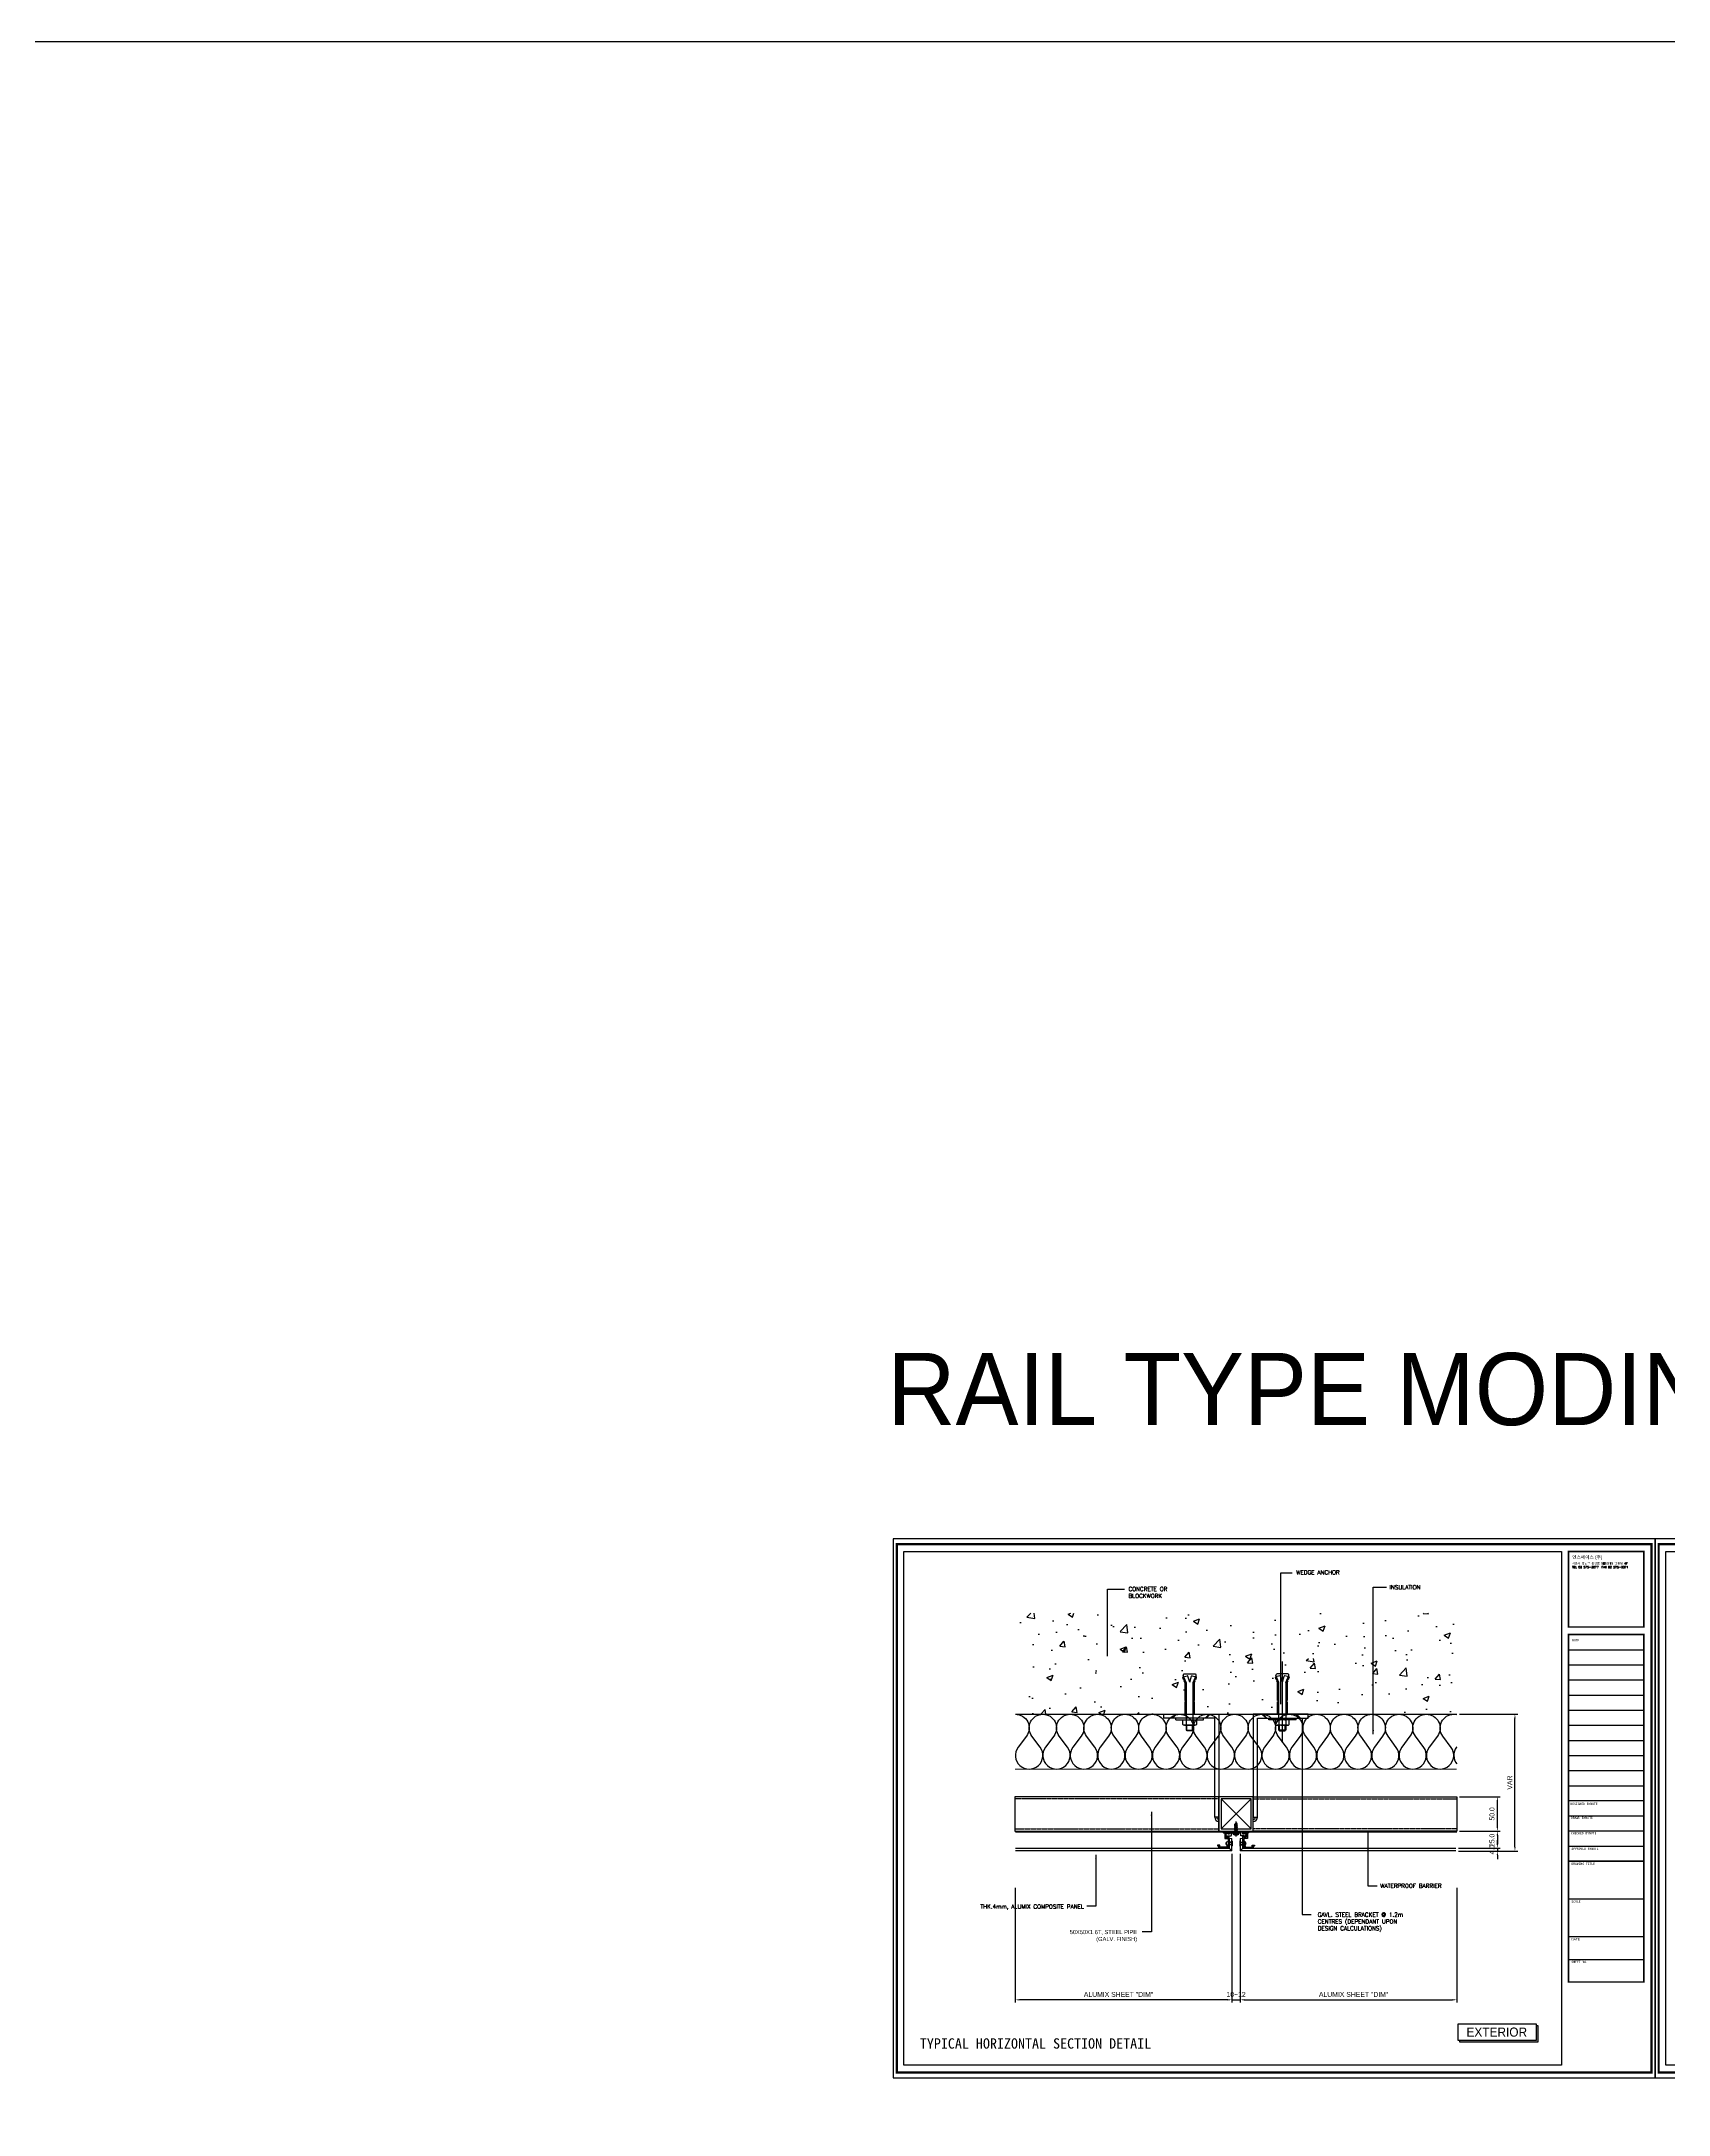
# Model space of a CAD drawing. Header units: millimetres. Extents: x 7297 to 60227, y -7497 to 19324.
# Drawn here: x 26519 to 28887, y 16307 to 19324 of the extents above; entities that cross this region are included whole.
import ezdxf
from ezdxf.enums import TextEntityAlignment as Align

# ---------------------------------------------------------------- set-up
doc = ezdxf.new("R2010")
doc.units = ezdxf.units.MM
doc.linetypes.add('HIDDEN', pattern=[0.375, 0.25, -0.125])
for name, color, linetype in [('NS_AL_MOLD', 7, 'Continuous'), ('NS_BRACKET_NUTS', 1, 'Continuous'), ('NS_COL_MAGENTA', 6, 'Continuous'), ('NS_COL_RED', 1, 'Continuous'), ('NS_CON', 8, 'Continuous'), ('NS_DIM', 1, 'Continuous'), ('NS_FORM', 7, 'Continuous'), ('NS_FRAME', 253, 'Continuous'), ('NS_INSUL', 8, 'Continuous'), ('NS_PIPE_FRAME', 2, 'Continuous'), ('NS_RIVET_SCREW', 1, 'Continuous'), ('NS_TEXT', 2, 'Continuous'), ('NS_TEXT_TITLE', 141, 'Continuous'), ('NS_WATERPROOF', 150, 'Continuous'), ('NS_WELD', 1, 'Continuous')]:
    doc.layers.add(name, color=color, linetype=linetype)
doc.layers.add('NS_AL_PANEL', color=32, linetype='Continuous', lineweight=9)
doc.styles.add('Expo M', font='Expo M.ttf')
doc.styles.add('HGTXT', font='romans.shx', dxfattribs={"bigfont": 'whgtxt.shx'})
doc.styles.add('HY울릉도L', font='')
doc.styles.add('HY울릉도M', font='')
doc.styles.add('style1', font='simplex.shx')
doc.styles.get('HY울릉도L').set_extended_font_data('Dotum')
doc.styles.get('HY울릉도M').set_extended_font_data('HY울릉도M')
doc.dimstyles.new('N-SPACE', dxfattribs={"dimscale": 4, "dimtxt": 1.8, "dimasz": 1.5, "dimexe": 1, "dimexo": 1, "dimgap": 1, "dimtad": 1, "dimtoh": 1, "dimdec": 1, "dimzin": 1, "dimdsep": 46, "dimtxsty": 'Expo M', "dimcen": 2, "dimclrd": 1, "dimclre": 1, "dimclrt": 2, "dimadec": 1, "dimazin": 0, "dimtfac": 1, "dimtdec": 1, "dimtix": 1, "dimtmove": 1, "dimatfit": 3, "dimfxl": 1, "dimtolj": 1, "dimtzin": 1, "dimarcsym": 0})

# ---------------------------------------------------------------- blocks, each defined once
blk = doc.blocks.new('SLIDE-MOLD')
for p, q in [((27962.6, 11463.7, 0), (27962.6, 11460, 0)), ((27970.4, 11463.3, 0), (27964.9, 11463.3, 0)), ((27970.9, 11459, 0), (27970.9, 11464.7, 0)), ((27970.4, 11460.3, 0), (27964.9, 11460.3, 0))]:
    blk.add_line(p, q)
at = {"ltscale": 0.8}
for p, q in [((27970.4, 11463.8, 0), (27964.9, 11463.8, 0)), ((27970.4, 11459.8, 0), (27964.9, 11459.8, 0))]:
    blk.add_line(p, q, dxfattribs=at)
at = {"ltscale": 0.8, "elevation": 0}
blk.add_lwpolyline([(27951.4, 11468.8), (27951.4, 11465.8), (27951.4, 11468.8), (27964.4, 11468.8), (27964.4, 11466.8), (27966.4, 11466.8), (27966.4, 11454.6), (27966.7, 11454.5, -0.679596), (27966.7, 11454.2), (27966.4, 11454.1), (27966.4, 11451.6), (27965.1, 11451.6, -0.414214), (27964.9, 11451.8), (27964.9, 11453.3), (27961.4, 11453.3), (27961.4, 11446.3), (27964.9, 11446.3), (27964.9, 11447.6, -0.414214), (27965.1, 11447.8), (27966.4, 11447.8), (27966.4, 11445.1, -0.414214), (27966.1, 11444.8), (27958.1, 11444.8, -1), (27958.1, 11446.3), (27959.9, 11446.3), (27959.9, 11454.6, -0.414214), (27960.1, 11454.8), (27964.9, 11454.8), (27964.9, 11465.3), (27962.9, 11465.3), (27962.9, 11467.3), (27952.9, 11467.3), (27952.9, 11464.3), (27950.1, 11464.3, -1), (27950.1, 11465.8), (27951.4, 11465.8)], format="xyb", dxfattribs=at)
blk.add_lwpolyline([(27982.9, 11444.8), (27981.9, 11444.8, -0.414214), (27981.6, 11445.1), (27981.6, 11445.1), (27968.6, 11445.1), (27968.6, 11445.1, -0.414214), (27968.4, 11444.8), (27967.4, 11444.8, -0.414214), (27967.1, 11445.1), (27967.1, 11447.6, 0.414214), (27966.6, 11448.1), (27964.4, 11448.1, 0.414214), (27964.2, 11447.9), (27964.2, 11446.9, -1), (27963.2, 11446.9), (27963.2, 11447.9, 0.414214), (27962.9, 11448.1), (27962.6, 11448.1, 0.414214), (27962.4, 11447.9), (27962.4, 11446.9, -1), (27961.4, 11446.9), (27961.4, 11451.8, -1), (27962.4, 11451.8), (27962.4, 11450.9, 0.414214), (27962.6, 11450.6), (27962.9, 11450.6, 0.414214), (27963.2, 11450.9), (27963.2, 11451.8, -1), (27964.2, 11451.8), (27964.2, 11450.9, 0.414214), (27964.4, 11450.6), (27969.1, 11450.6, -0.414214), (27969.6, 11450.1), (27969.6, 11447.1, 0.414214), (27970.1, 11446.6), (27976.1, 11446.6), (27976.4, 11446.3), (27976.7, 11446.6), (27982.6, 11446.6, -0.414214), (27983.1, 11446.1), (27983.1, 11445.1, -0.414214)], format="xyb", close=True, dxfattribs=at)
for centre, radius, start, end in [((27964.2, 11461.8, 0), 2.36, 133.0029, 226.9971), ((27963.7, 11463.2, 0), 1.22, 22.6199, 157.3801), ((27969.7, 11464.7, 0), 1.12, 0, 56.251), ((27963.7, 11460.4, 0), 1.22, 202.6199, 337.3801), ((27969.7, 11459, 0), 1.12, 303.749, 0)]:
    blk.add_arc(centre, radius, start, end)
blk = doc.blocks.new('*D666')
at = {"layer": 'NS_DIM', "color": 1, "lineweight": -2, "transparency": 16777216}
for p, q in [((28251.5, 16686.8), (28251.5, 16470.3)), ((28263.5, 16686.8), (28263.5, 16470.3)), ((28245.5, 16474.3), (28239.5, 16474.3)), ((28251.5, 16474.3), (28263.5, 16474.3)), ((28269.5, 16474.3), (28275.5, 16474.3))]:
    blk.add_line(p, q, dxfattribs=at)
at = {"layer": 'NS_DIM', "color": 1, "transparency": 16777216}
for points in [[(28245.5, 16475.3), (28245.5, 16473.3), (28251.5, 16474.3)], [(28269.5, 16475.3), (28269.5, 16473.3), (28263.5, 16474.3)]]:
    blk.add_solid(points, dxfattribs=at)
at = {"layer": 'NS_DIM', "color": 2, "transparency": 16777216, "insert": (28257.5, 16482.1), "char_height": 7.2, "attachment_point": 5, "style": 'Expo M'}
blk.add_mtext('\\A1;10~12', dxfattribs=at)
blk = doc.blocks.new('*D665')
at = {"layer": 'NS_DIM', "color": 1, "lineweight": -2, "transparency": 16777216}
for p, q in [((28251.5, 16686.8), (28251.5, 16470.3)), ((27936.2, 16637.1), (27936.2, 16470.3)), ((28245.5, 16474.3), (27942.2, 16474.3))]:
    blk.add_line(p, q, dxfattribs=at)
at = {"layer": 'NS_DIM', "color": 1, "transparency": 16777216}
for points in [[(27942.2, 16475.3), (27942.2, 16473.3), (27936.2, 16474.3)], [(28245.5, 16475.3), (28245.5, 16473.3), (28251.5, 16474.3)]]:
    blk.add_solid(points, dxfattribs=at)
at = {"layer": 'NS_DIM', "color": 2, "transparency": 16777216, "insert": (28086.4, 16482.1), "char_height": 7.2, "attachment_point": 5, "style": 'Expo M'}
blk.add_mtext('\\A1;ALUMIX SHEET "DIM"', dxfattribs=at)
blk = doc.blocks.new('AL-TEMPLATE')
at = {"color": 8}
for p, q in [((2716.8, 1393), (2800, 1393)), ((2716.8, 1376.3), (2800, 1376.3)), ((2716.8, 1359.7), (2800, 1359.7)), ((2716.8, 1343), (2800, 1343)), ((2716.8, 1326.4), (2800, 1326.4)), ((2716.8, 1309.8), (2800, 1309.8)), ((2716.8, 1293.1), (2800, 1293.1)), ((2716.8, 1276.5), (2800, 1276.5)), ((2716.8, 1259.8), (2800, 1259.8)), ((2716.8, 1243.2), (2800, 1243.2)), ((2716.8, 1209.9), (2800, 1209.9)), ((2716.8, 1193.3), (2800, 1193.3)), ((2716.8, 1176.6), (2800, 1176.6)), ((2716.8, 1118.4), (2800, 1118.4)), ((2716.8, 1076.8), (2800, 1076.8)), ((2716.8, 1051.8), (2800, 1051.8))]:
    blk.add_line(p, q, dxfattribs=at)
at = {"color": 7, "ltscale": 2}
blk.add_lwpolyline([(1972.3, 1515.2), (1972.3, 921.2), (2812.3, 921.2), (2812.3, 1515.2)], close=True, dxfattribs=at)
at = {"color": 8}
for points, const_width in [([(1976.3, 1509.4), (2808.3, 1509.4), (2808.3, 927), (1976.3, 927)], 2.5), ([(2716.8, 1501.3), (2800, 1501.3), (2800, 1418.1), (2716.8, 1418.1)], 1.66), ([(2716.8, 1409.8), (2800, 1409.8), (2800, 1026.9), (2716.8, 1026.9)], 1.66)]:
    blk.add_lwpolyline(points, close=True, dxfattribs=dict(at, const_width=const_width))
at = {"color": 9}
blk.add_lwpolyline([(1984.1, 1501.3), (2709.1, 1501.3), (2709.1, 935.2), (1984.1, 935.2)], close=True, dxfattribs=at)
at = {"color": 8, "const_width": 1.66}
for points in [[(2716.8, 1226.6), (2800, 1226.6)], [(2716.8, 1160), (2800, 1160)]]:
    blk.add_lwpolyline(points, dxfattribs=at)
at = {"insert": (2720.9, 1489.2), "char_height": 2.349, "attachment_point": 1, "style": 'HGTXT'}
blk.add_mtext('서울시 강남구 논현로 161길11 엔빌딩 4F\\PTEL 02 575-2077  FAX 02 575-2071', dxfattribs=at)
at = {"color": 146, "true_color": 0x105689, "insert": (2721.1, 1496.9), "char_height": 3.67, "attachment_point": 1, "style": 'HGTXT'}
blk.add_mtext('{\\fExpo M|b0|i0|c129|p18;엔스페이스 (주)}', dxfattribs=at)
at = {"color": 8, "width": 438.968, "attachment_point": 1}
for s, insert, char_height in [('NOTE', (2720.8, 1404.7), 2.56), ('DESIGNED BYNOTE', (2719, 1224.4), 2.556), ('CHECKED BYNOTE', (2719.6, 1192.2), 2.556), ('DRAWN BYNOTE', (2719.6, 1209), 2.556), ('APPROVED BYNOTE', (2720.1, 1175), 2.556), ('DRAWING TITLE', (2720.1, 1158.4), 2.556), ('SCALE', (2720.1, 1116.8), 2.56), ('{\\fﾱﾼﾸﾲ|b0|i0|c129|p49;DATE}', (2720.1, 1075.2), 2.556), ('SHEET NO.', (2720.1, 1050.2), 2.56)]:
    blk.add_mtext(s, dxfattribs=dict(at, insert=insert, char_height=char_height))
blk = doc.blocks.new('insulation')
blk.add_lwpolyline([(0, 0, -0.617201), (0.402, 0.202), (0.603, 0.051, 1.982887), (0.603, 0.452), (0.401, 0.301, -0.611246), (0, 0.5, -0.615926), (0.402, 0.701), (0.603, 0.55, 1.982887), (0.603, 0.95), (0.401, 0.8, -0.611246), (0, 0.999, -0.615926), (0.402, 1.199), (0.603, 1.049, 1.982887), (0.603, 1.449), (0.401, 1.299, -0.611246), (0, 1.498, -0.615926), (0.402, 1.698), (0.603, 1.548, 1.982887), (0.603, 1.948), (0.401, 1.798, -0.611246), (0, 1.996, -0.615925), (0.402, 2.197), (0.603, 2.047, 1.982887), (0.603, 2.447), (0.401, 2.297, -0.611245), (0, 2.495, -0.615926), (0.402, 2.696), (0.603, 2.546, 1.982887), (0.603, 2.946), (0.401, 2.795, -0.611245), (0, 2.994, -0.615926), (0.402, 3.195), (0.603, 3.044, 1.982887), (0.603, 3.445), (0.401, 3.294, -0.611245), (0, 3.493, -0.615926), (0.402, 3.694), (0.603, 3.543, 1.982887), (0.603, 3.944), (0.401, 3.793, -0.611245), (0, 3.992, -0.615926), (0.402, 4.193), (0.603, 4.042, 1.982887), (0.603, 4.442), (0.401, 4.292, -0.611246), (0, 4.491, -0.615925), (0.402, 4.691), (0.603, 4.541, 1.982887), (0.603, 4.941), (0.401, 4.791, -0.611246), (0, 4.99, -0.615926), (0.402, 5.19), (0.603, 5.04, 1.982887), (0.603, 5.44), (0.401, 5.29, -0.611246), (0, 5.488, -0.615926), (0.402, 5.689), (0.603, 5.539, 1.982887), (0.603, 5.939), (0.401, 5.789, -0.611246), (0, 5.987, -0.003501), (0, 5.991, -0.003501)], format="xyb")
blk = doc.blocks.new('*D664')
at = {"layer": 'NS_DIM', "color": 1, "lineweight": -2, "transparency": 16777216}
for p, q in [((28582.7, 16719.8), (28641.8, 16719.8)), ((28637.8, 16713.8), (28637.8, 16700.8)), ((28581.2, 16694.8), (28641.8, 16694.8))]:
    blk.add_line(p, q, dxfattribs=at)
at = {"layer": 'NS_DIM', "color": 1, "transparency": 16777216}
for points in [[(28636.8, 16713.8), (28638.8, 16713.8), (28637.8, 16719.8)], [(28636.8, 16700.8), (28638.8, 16700.8), (28637.8, 16694.8)]]:
    blk.add_solid(points, dxfattribs=at)
at = {"layer": 'NS_DIM', "color": 2, "transparency": 16777216, "insert": (28630, 16706.3), "char_height": 7.2, "attachment_point": 5, "rotation": 90, "style": 'Expo M'}
blk.add_mtext('\\A1;25.0', dxfattribs=at)
blk = doc.blocks.new('*D663')
at = {"layer": 'NS_DIM', "color": 1, "lineweight": -2, "transparency": 16777216}
for p, q in [((28581.2, 16694.8), (28641.8, 16694.8)), ((28581.2, 16690.8), (28641.8, 16690.8)), ((28637.8, 16700.8), (28637.8, 16706.8)), ((28637.8, 16694.8), (28637.8, 16690.8)), ((28637.8, 16684.8), (28637.8, 16678.8))]:
    blk.add_line(p, q, dxfattribs=at)
at = {"layer": 'NS_DIM', "color": 1, "transparency": 16777216}
for points in [[(28636.8, 16700.8), (28638.8, 16700.8), (28637.8, 16694.8)], [(28636.8, 16684.8), (28638.8, 16684.8), (28637.8, 16690.8)]]:
    blk.add_solid(points, dxfattribs=at)
at = {"layer": 'NS_DIM', "color": 2, "transparency": 16777216, "insert": (28630, 16692.8), "char_height": 7.2, "attachment_point": 5, "rotation": 90, "style": 'Expo M'}
blk.add_mtext('\\A1;4.0', dxfattribs=at)
blk = doc.blocks.new('*D662')
at = {"layer": 'NS_DIM', "color": 1, "lineweight": -2, "transparency": 16777216}
for p, q in [((28582.7, 16889.8), (28667.4, 16889.8)), ((28663.4, 16696.8), (28663.4, 16883.8)), ((28581.2, 16690.8), (28667.4, 16690.8))]:
    blk.add_line(p, q, dxfattribs=at)
at = {"layer": 'NS_DIM', "color": 1, "transparency": 16777216}
for points in [[(28662.4, 16883.8), (28664.4, 16883.8), (28663.4, 16889.8)], [(28662.4, 16696.8), (28664.4, 16696.8), (28663.4, 16690.8)]]:
    blk.add_solid(points, dxfattribs=at)
at = {"layer": 'NS_DIM', "color": 2, "transparency": 16777216, "insert": (28655.8, 16790.3), "char_height": 7.2, "attachment_point": 5, "rotation": 90, "style": 'Expo M'}
blk.add_mtext('\\A1;VAR', dxfattribs=at)
blk = doc.blocks.new('*D661')
at = {"layer": 'NS_DIM', "color": 1, "lineweight": -2, "transparency": 16777216}
for p, q in [((28582.7, 16769.8), (28641.8, 16769.8)), ((28637.8, 16725.8), (28637.8, 16763.8)), ((28582.7, 16719.8), (28641.8, 16719.8))]:
    blk.add_line(p, q, dxfattribs=at)
at = {"layer": 'NS_DIM', "color": 1, "transparency": 16777216}
for points in [[(28636.8, 16763.8), (28638.8, 16763.8), (28637.8, 16769.8)], [(28636.8, 16725.8), (28638.8, 16725.8), (28637.8, 16719.8)]]:
    blk.add_solid(points, dxfattribs=at)
at = {"layer": 'NS_DIM', "color": 2, "transparency": 16777216, "insert": (28630, 16744.8), "char_height": 7.2, "attachment_point": 5, "rotation": 90, "style": 'Expo M'}
blk.add_mtext('\\A1;50.0', dxfattribs=at)
blk = doc.blocks.new('피스')
for p, q in [((-4, 1.5), (-4, 1)), ((-4, 1.5), (4, 1.5)), ((-3, 0), (3, 0)), ((-0.5, 3), (-0.4, 2.3)), ((-0.4, 2.3), (0.4, 2.3)), ((0, 5), (0, -16.8)), ((0.5, 3), (0.4, 2.3)), ((4, 1.5), (4, 1)), ((2, -1.5), (-2, -2)), ((-1.5, -1.5), (-2, -2)), ((-2, -2), (-1.5, -2.5)), ((-1.5, -3.5), (-2, -4)), ((2, -3.5), (-2, -4)), ((-2, -4), (-1.5, -4.5)), ((-1.5, -5.5), (-2, -6)), ((2, -5.5), (-2, -6)), ((-2, -6), (-1.5, -6.5)), ((-1.5, -7.5), (-2, -8)), ((2, -7.5), (-2, -8)), ((-2, -8), (-1.5, -8.5)), ((-1.5, -9.5), (-2, -10)), ((2, -9.5), (-2, -10)), ((-2, -10), (-1.5, -10.5)), ((-1.5, -0.5), (-1.5, -1.5)), ((1.5, -1), (-1.5, -1.5)), ((1.5, -2), (-1.5, -2.5)), ((-1.5, -2.5), (-1.5, -3.5)), ((1.5, -3), (-1.5, -3.5)), ((1.5, -4), (-1.5, -4.5)), ((-1.5, -4.5), (-1.5, -5.5)), ((1.5, -5), (-1.5, -5.5)), ((1.5, -6), (-1.5, -6.5)), ((-1.5, -6.5), (-1.5, -7.5)), ((1.5, -7), (-1.5, -7.5)), ((1.5, -8), (-1.5, -8.5)), ((-1.5, -8.5), (-1.5, -9.5)), ((1.5, -9), (-1.5, -9.5)), ((1.5, -10), (-1.5, -10.5)), ((-1.5, -10.5), (-1.5, -13.5)), ((0, -15), (-1.5, -13.5)), ((-1.3, -13.5), (-1.3, -12)), ((0, -15), (-1.3, -13.5)), ((0, -15), (1.5, -13)), ((1.5, -13), (0.6, -11.5)), ((1.5, -0.5), (1.5, -1)), ((1.5, -1), (2, -1.5)), ((2, -1.5), (1.5, -2)), ((1.5, -2), (1.5, -3)), ((1.5, -3), (2, -3.5)), ((2, -3.5), (1.5, -4)), ((1.5, -4), (1.5, -5)), ((1.5, -5), (2, -5.5)), ((2, -5.5), (1.5, -6)), ((1.5, -6), (1.5, -7)), ((1.5, -7), (2, -7.5)), ((2, -7.5), (1.5, -8)), ((1.5, -8), (1.5, -9)), ((1.5, -9), (2, -9.5)), ((2, -9.5), (1.5, -10)), ((1.5, -10), (1.5, -13))]:
    blk.add_line(p, q)
for centre, radius, start, end in [((0, -3.1), 6.08, 94.7146, 131.1121), ((-3, 1), 1, 180, 270), ((-2, -0.5), 0.5, 0, 90), ((0, -3.1), 6.08, 48.8879, 85.2854), ((2, -0.5), 0.5, 90, 180), ((3, 1), 1, 270, 0), ((-0.3, -12), 1, 30.0863, 180)]:
    blk.add_arc(centre, radius, start, end)
blk = doc.blocks.new('N-SCREW')
blk.add_blockref('피스', (17.3, -1))
blk = doc.blocks.new('*D660')
at = {"layer": 'NS_DIM', "color": 1, "lineweight": -2, "transparency": 16777216}
for p, q in [((28263.5, 16686.8), (28263.5, 16470.3)), ((28578.7, 16637.1), (28578.7, 16470.3)), ((28269.5, 16474.3), (28572.7, 16474.3))]:
    blk.add_line(p, q, dxfattribs=at)
at = {"layer": 'NS_DIM', "color": 1, "transparency": 16777216}
for points in [[(28269.5, 16475.3), (28269.5, 16473.3), (28263.5, 16474.3)], [(28572.7, 16475.3), (28572.7, 16473.3), (28578.7, 16474.3)]]:
    blk.add_solid(points, dxfattribs=at)
at = {"layer": 'NS_DIM', "color": 2, "transparency": 16777216, "insert": (28428.6, 16482.1), "char_height": 7.2, "attachment_point": 5, "style": 'Expo M'}
blk.add_mtext('\\A1;ALUMIX SHEET "DIM"', dxfattribs=at)
blk = doc.blocks.new('*U208')
blk.add_lwpolyline([(0, 0), (50, 0), (50, 296.8), (0, 296.8)], close=True)
at = {"linetype": 'HIDDEN'}
blk.add_lwpolyline([(3.2, 0), (46.8, 0), (46.8, 296.8), (3.2, 296.8)], close=True, dxfattribs=at)
blk = doc.blocks.new('*U98')
for p, q in [((1, 50), (0, 50)), ((0, 49), (0, 50)), ((0, 49), (0, 1)), ((49, 50), (1, 50)), ((3.2, 3.2), (46.8, 46.8)), ((46.8, 3.2), (3.2, 46.8)), ((49, 50), (50, 50)), ((50, 49), (50, 50)), ((50, 1), (50, 49)), ((0, 1), (0, 0)), ((1, 0), (0, 0)), ((50, 1), (50, 0)), ((1, 0), (49, 0)), ((49, 0), (50, 0))]:
    blk.add_line(p, q)
blk.add_lwpolyline([(3.2, 46.8), (3.2, 3.2), (46.8, 3.2), (46.8, 46.8)], close=True)
for centre, start, end in [((1, 49), 90, 180), ((49, 49), 0, 90), ((1, 1), 180, 270), ((49, 1), 270, 0)]:
    blk.add_arc(centre, 1, start, end)
blk = doc.blocks.new('*U209')
blk.add_lwpolyline([(0, 0), (50, 0), (50, 296.2), (0, 296.2)], close=True)
at = {"linetype": 'HIDDEN'}
blk.add_lwpolyline([(3.2, 0), (46.8, 0), (46.8, 296.2), (3.2, 296.2)], close=True, dxfattribs=at)

msp = doc.modelspace()

# ---------------------------------------------------------------- hatches: boundary and pattern name
at = {"layer": 'NS_COL_MAGENTA'}
msp.add_hatch(color=256, dxfattribs=at).paths.add_polyline_path([(28696.53, 16436.78), (28694.14, 16436.78), (28694.14, 16415.24), (28583.1, 16415.24), (28583.1, 16412.68), (28696.53, 16412.68)])
at = {"layer": 'NS_CON'}
h = msp.add_hatch(dxfattribs=at)
h.set_pattern_fill('AR-CONC', color=256, scale=0.5, style=0)
h.set_pattern_definition([(50, (29298.33, 3153.03), (91.09233, -7.96954), [9.525, -104.775]), (355, (29298.33, 3153.03), (-17.6217, 95.5284), [7.62, -83.8203]), (100.45144, (29305.92, 3152.37), (73.4706, 87.5589), [8.095, -89.0451]), (46.1842, (29298.33, 3178.43), (135.5395, -21.0212), [14.2875, -157.1625]), (96.6356, (29309.62, 3176.68), (118.7021, 123.713), [12.1425, -133.5678]), (351.1842, (29298.33, 3178.43), (118.702, 123.713), [11.43, -125.7299]), (21, (29311.03, 3172.08), (75.8072, -51.1326), [9.525, -104.775]), (326, (29311.03, 3172.08), (30.901, 92.094), [7.62, -83.82]), (71.45144, (29317.35, 3167.82), (106.7082, 40.9614), [8.095, -89.04497]), (37.5, (29298.33, 3153.034), (1.5443, 42.27752), [0, -82.804, 0, -85.09, 0, -84.1375]), (7.5, (29298.33, 3153.034), (33.40983, 50.09029), [0, -48.514, 0, -80.899, 0, -32.0675]), (327.5, (29270.008, 3153.034), (67.7953, -2.86437), [0, -31.75, 0, -99.06, 0, -131.445]), (317.5, (29257.31, 3153.034), (74.0646, 12.71325), [0, -41.275, 0, -65.786, 0, -93.345])])
edge = h.paths.add_edge_path()
edge.add_line((28578.7, 17037.05), (27936.24, 17037.05))
edge.add_line((27936.24, 17037.05), (27936.24, 16889.84))
edge.add_line((27936.24, 16889.84), (28182.89, 16889.84))
edge.add_line((28182.89, 16889.84), (28182.89, 16908.01))
edge.add_line((28182.89, 16908.01), (28184.14, 16908.01))
edge.add_line((28184.14, 16908.01), (28184.14, 16909.67))
edge.add_line((28184.14, 16909.67), (28182.89, 16909.67))
edge.add_line((28182.89, 16909.67), (28182.89, 16935.84))
edge.add_line((28182.89, 16935.84), (28181.77, 16938.63))
edge.add_line((28181.77, 16938.63), (28182.68, 16938.99))
edge.add_line((28182.68, 16938.99), (28181.99, 16940.69))
edge.add_line((28181.99, 16940.69), (28181.08, 16940.35))
edge.add_line((28181.08, 16940.35), (28179.92, 16943.26))
edge.add_arc((28180.69, 16943.57), 0.833, 102.52881, 201.80141, ccw=False)
edge.add_line((28180.51, 16944.39), (28181.2, 16944.54))
edge.add_line((28181.2, 16944.54), (28180.56, 16946.01))
edge.add_arc((28182.09, 16946.67), 1.67, 90, 203.42869, ccw=False)
edge.add_line((28182.09, 16948.34), (28197.85, 16948.34))
edge.add_arc((28197.85, 16946.67), 1.67, -23.42869, 90, ccw=False)
edge.add_line((28199.38, 16946.01), (28198.74, 16944.54))
edge.add_line((28198.74, 16944.54), (28199.43, 16944.39))
edge.add_arc((28199.25, 16943.57), 0.833, -21.80141, 77.47119, ccw=False)
edge.add_line((28200.02, 16943.26), (28198.86, 16940.35))
edge.add_line((28198.86, 16940.35), (28197.95, 16940.69))
edge.add_line((28197.95, 16940.69), (28197.26, 16938.99))
edge.add_line((28197.26, 16938.99), (28198.17, 16938.63))
edge.add_line((28198.17, 16938.63), (28197.05, 16935.84))
edge.add_line((28197.05, 16935.84), (28197.05, 16909.67))
edge.add_line((28197.05, 16909.67), (28195.8, 16909.67))
edge.add_line((28195.8, 16909.67), (28195.8, 16908.01))
edge.add_line((28195.8, 16908.01), (28197.05, 16908.01))
edge.add_line((28197.05, 16908.01), (28197.05, 16889.84))
edge.add_line((28197.05, 16889.84), (28232.47, 16889.84))
edge.add_line((28232.47, 16889.84), (28317.89, 16889.84))
edge.add_line((28317.89, 16889.84), (28317.89, 16908.01))
edge.add_line((28317.89, 16908.01), (28319.14, 16908.01))
edge.add_line((28319.14, 16908.01), (28319.14, 16909.67))
edge.add_line((28319.14, 16909.67), (28317.89, 16909.67))
edge.add_line((28317.89, 16909.67), (28317.89, 16935.84))
edge.add_line((28317.89, 16935.84), (28316.77, 16938.63))
edge.add_line((28316.77, 16938.63), (28317.68, 16938.99))
edge.add_line((28317.68, 16938.99), (28316.99, 16940.69))
edge.add_line((28316.99, 16940.69), (28316.08, 16940.35))
edge.add_line((28316.08, 16940.35), (28314.92, 16943.26))
edge.add_arc((28315.69, 16943.57), 0.833, 102.52881, 201.80141, ccw=False)
edge.add_line((28315.51, 16944.39), (28316.2, 16944.54))
edge.add_line((28316.2, 16944.54), (28315.56, 16946.01))
edge.add_arc((28317.09, 16946.67), 1.67, 90, 203.42869, ccw=False)
edge.add_line((28317.09, 16948.34), (28332.85, 16948.34))
edge.add_arc((28332.85, 16946.67), 1.67, -23.42869, 90, ccw=False)
edge.add_line((28334.38, 16946.01), (28333.74, 16944.54))
edge.add_line((28333.74, 16944.54), (28334.43, 16944.39))
edge.add_arc((28334.25, 16943.57), 0.833, -21.80141, 77.47119, ccw=False)
edge.add_line((28335.02, 16943.26), (28333.86, 16940.35))
edge.add_line((28333.86, 16940.35), (28332.95, 16940.69))
edge.add_line((28332.95, 16940.69), (28332.26, 16938.99))
edge.add_line((28332.26, 16938.99), (28333.17, 16938.63))
edge.add_line((28333.17, 16938.63), (28332.05, 16935.84))
edge.add_line((28332.05, 16935.84), (28332.05, 16909.67))
edge.add_line((28332.05, 16909.67), (28330.8, 16909.67))
edge.add_line((28330.8, 16909.67), (28330.8, 16908.01))
edge.add_line((28330.8, 16908.01), (28332.05, 16908.01))
edge.add_line((28332.05, 16908.01), (28332.05, 16889.84))
edge.add_line((28332.05, 16889.84), (28362.47, 16889.84))
edge.add_line((28362.47, 16889.84), (28578.7, 16889.84))
edge.add_line((28578.7, 16889.84), (28578.7, 17037.05))
h.paths.add_polyline_path([(28458.62, 16896.35), (28533.54, 16896.35), (28533.54, 16905.06), (28458.62, 16905.06)], flags=16)
h.paths.add_polyline_path([(28040.87, 16913.49), (28115.79, 16913.49), (28115.79, 16922.2), (28040.87, 16922.2)], flags=16)
h.paths.add_polyline_path([(28069.52, 16933.4), (28142.37, 16933.4), (28142.37, 16940.39), (28069.52, 16940.39)], flags=16)
h.paths.add_polyline_path([(28372.35, 16932.78), (28445.2, 16932.78), (28445.2, 16939.77), (28372.35, 16939.77)], flags=16)
h.paths.add_polyline_path([(28350.22, 16970.98), (28413.25, 16970.98), (28413.25, 16977.96), (28350.22, 16977.96)], flags=16)

# ---------------------------------------------------------------- linework, layer by layer
at = {"layer": 'NS_AL_PANEL'}
for p, q in [((27936.24, 16694.84, 0), (28247.48, 16694.84, 0)), ((27936.24, 16694.34, 0), (28247.98, 16694.34, 0)), ((27936.24, 16691.34, 0), (28250.98, 16691.34, 0)), ((27936.24, 16690.84, 0), (28251.48, 16690.84, 0)), ((28247.47, 16709.09, 0), (28251.48, 16709.09, 0)), ((28247.48, 16694.84, 0), (28247.47, 16709.09, 0)), ((28247.48, 16694.84, 0), (28250.98, 16691.34, 0)), ((28247.98, 16694.34, 0), (28247.97, 16709.09, 0)), ((28250.98, 16709.09, 0), (28250.98, 16691.34, 0)), ((28251.48, 16709.09, 0), (28251.48, 16690.84, 0)), ((28263.46, 16709.09, 0), (28263.46, 16690.84, 0)), ((28267.47, 16709.09, 0), (28263.46, 16709.09, 0)), ((28577.19, 16690.84, 0), (28263.46, 16690.84, 0)), ((28263.96, 16709.09, 0), (28263.96, 16691.34, 0)), ((28267.46, 16694.84, 0), (28263.96, 16691.34, 0)), ((28577.19, 16691.34, 0), (28263.96, 16691.34, 0)), ((28266.96, 16694.34, 0), (28266.97, 16709.09, 0)), ((28577.19, 16694.34, 0), (28266.96, 16694.34, 0)), ((28267.46, 16694.84, 0), (28267.47, 16709.09, 0)), ((28577.19, 16694.84, 0), (28267.46, 16694.84, 0))]:
    msp.add_line(p, q, dxfattribs=at)
at = {"layer": 'NS_BRACKET_NUTS'}
for p, q in [((28181.08, 16940.35, 0), (28179.92, 16943.26, 0)), ((28180.51, 16944.39, 0), (28186.31, 16945.68, 0)), ((28184.97, 16935.84, 0), (28180.56, 16946.01, 0)), ((28181.08, 16940.35, 0), (28181.99, 16940.69, 0)), ((28181.77, 16938.63, 0), (28182.68, 16938.99, 0)), ((28182.89, 16935.84, 0), (28181.77, 16938.63, 0)), ((28182.68, 16938.99, 0), (28181.99, 16940.69, 0)), ((28182.09, 16948.34, 0), (28197.85, 16948.34, 0)), ((28182.89, 16935.84, 0), (28182.89, 16909.67, 0)), ((28184.97, 16935.84, 0), (28184.97, 16881.84, 0)), ((28189.97, 16936.67, 0), (28187.28, 16945.11, 0)), ((28189.97, 16936.67, 0), (28192.65, 16945.11, 0)), ((28193.63, 16945.68, 0), (28199.43, 16944.39, 0)), ((28194.97, 16935.84, 0), (28199.38, 16946.01, 0)), ((28194.97, 16881.84, 0), (28194.97, 16935.84, 0)), ((28197.05, 16935.84, 0), (28198.17, 16938.63, 0)), ((28197.05, 16909.67, 0), (28197.05, 16935.84, 0)), ((28197.26, 16938.99, 0), (28197.95, 16940.69, 0)), ((28198.17, 16938.63, 0), (28197.26, 16938.99, 0)), ((28198.86, 16940.35, 0), (28197.95, 16940.69, 0)), ((28198.86, 16940.35, 0), (28200.02, 16943.26, 0)), ((28316.08, 16940.35, 0), (28314.92, 16943.26, 0)), ((28321.31, 16945.68, 0), (28315.51, 16944.39, 0)), ((28319.97, 16935.84, 0), (28315.56, 16946.01, 0)), ((28316.08, 16940.35, 0), (28316.99, 16940.69, 0)), ((28316.77, 16938.63, 0), (28317.68, 16938.99, 0)), ((28317.89, 16935.84, 0), (28316.77, 16938.63, 0)), ((28317.68, 16938.99, 0), (28316.99, 16940.69, 0)), ((28332.85, 16948.34, 0), (28317.09, 16948.34, 0)), ((28317.89, 16909.67, 0), (28317.89, 16935.84, 0)), ((28319.97, 16881.84, 0), (28319.97, 16935.84, 0)), ((28324.97, 16936.67, 0), (28322.28, 16945.11, 0)), ((28324.97, 16936.67, 0), (28327.65, 16945.11, 0)), ((28334.43, 16944.39, 0), (28328.63, 16945.68, 0)), ((28329.97, 16935.84, 0), (28334.38, 16946.01, 0)), ((28329.97, 16935.84, 0), (28329.97, 16881.84, 0)), ((28332.05, 16935.84, 0), (28333.17, 16938.63, 0)), ((28332.05, 16935.84, 0), (28332.05, 16909.67, 0)), ((28332.26, 16938.99, 0), (28332.95, 16940.69, 0)), ((28333.17, 16938.63, 0), (28332.26, 16938.99, 0)), ((28333.86, 16940.35, 0), (28332.95, 16940.69, 0)), ((28333.86, 16940.35, 0), (28335.02, 16943.26, 0)), ((28182.89, 16909.67, 0), (28184.14, 16909.67, 0)), ((28182.89, 16908.01, 0), (28182.89, 16889.84, 0)), ((28182.89, 16908.01, 0), (28184.14, 16908.01, 0)), ((28184.14, 16908.01, 0), (28184.14, 16909.67, 0)), ((28195.8, 16908.01, 0), (28195.8, 16909.67, 0)), ((28197.05, 16909.67, 0), (28195.8, 16909.67, 0)), ((28197.05, 16908.01, 0), (28195.8, 16908.01, 0)), ((28197.05, 16889.84, 0), (28197.05, 16908.01, 0)), ((28317.89, 16909.67, 0), (28319.14, 16909.67, 0)), ((28317.89, 16889.84, 0), (28317.89, 16908.01, 0)), ((28317.89, 16908.01, 0), (28319.14, 16908.01, 0)), ((28319.14, 16908.01, 0), (28319.14, 16909.67, 0)), ((28332.05, 16909.67, 0), (28330.8, 16909.67, 0)), ((28330.8, 16908.01, 0), (28330.8, 16909.67, 0)), ((28332.05, 16908.01, 0), (28330.8, 16908.01, 0)), ((28332.05, 16908.01, 0), (28332.05, 16889.84, 0)), ((28163.47, 16883.84, 0), (28169.47, 16889.84, 0)), ((28164.88, 16883.84, 0), (28170.88, 16889.84, 0)), ((28169.97, 16881.84, 0), (28169.97, 16883.84, 0)), ((28169.97, 16881.84, 0), (28209.97, 16881.84, 0)), ((28182.47, 16873.84, 0), (28197.47, 16873.84, 0)), ((28184.97, 16880.83, 0), (28184.97, 16874.84, 0)), ((28184.97, 16873.85, 0), (28184.97, 16866.49, 0)), ((28184.97, 16866.49, 0), (28194.97, 16866.49, 0)), ((28185.8, 16865.65, 0), (28185.8, 16873.85, 0)), ((28194.14, 16865.65, 0), (28185.8, 16865.65, 0)), ((28194.14, 16865.65, 0), (28194.14, 16873.84, 0)), ((28194.14, 16865.65, 0), (28194.97, 16866.49, 0)), ((28194.97, 16880.83, 0), (28194.97, 16874.84, 0)), ((28194.97, 16866.49, 0), (28194.97, 16873.84, 0)), ((28209.97, 16881.84, 0), (28209.97, 16883.84, 0)), ((28212.45, 16883.84, 0), (28218.45, 16889.84, 0)), ((28213.86, 16883.84, 0), (28219.86, 16889.84, 0)), ((28301.07, 16883.84, 0), (28295.07, 16889.84, 0)), ((28302.49, 16883.84, 0), (28296.49, 16889.84, 0)), ((28304.97, 16883.84, 0), (28344.97, 16883.84, 0)), ((28304.97, 16881.84, 0), (28304.97, 16883.84, 0)), ((28344.97, 16881.84, 0), (28304.97, 16881.84, 0)), ((28332.47, 16881.84, 0), (28317.47, 16881.84, 0)), ((28332.47, 16873.84, 0), (28317.47, 16873.84, 0)), ((28319.97, 16880.83, 0), (28319.97, 16874.84, 0)), ((28319.97, 16866.49, 0), (28319.97, 16873.84, 0)), ((28329.97, 16866.49, 0), (28319.97, 16866.49, 0)), ((28320.8, 16865.65, 0), (28319.97, 16866.49, 0)), ((28320.8, 16865.65, 0), (28320.8, 16873.84, 0)), ((28320.8, 16865.65, 0), (28329.14, 16865.65, 0)), ((28329.14, 16865.65, 0), (28329.14, 16873.85, 0)), ((28329.97, 16880.83, 0), (28329.97, 16874.84, 0)), ((28329.97, 16873.85, 0), (28329.97, 16866.49, 0)), ((28350.06, 16883.84, 0), (28344.06, 16889.84, 0)), ((28344.97, 16881.84, 0), (28344.97, 16883.84, 0)), ((28351.47, 16883.84, 0), (28345.47, 16889.84, 0))]:
    msp.add_line(p, q, dxfattribs=at)
at = {"layer": 'NS_BRACKET_NUTS', "elevation": 0}
for points in [[(28152.47, 16889.84), (28232.47, 16889.84), (28232.47, 16739.84), (28226.47, 16739.84), (28226.47, 16883.84), (28152.47, 16883.84)], [(28362.47, 16889.84), (28282.47, 16889.84), (28282.47, 16739.84), (28288.47, 16739.84), (28288.47, 16883.84), (28362.47, 16883.84)]]:
    msp.add_lwpolyline(points, close=True, dxfattribs=at)
for points in [[(28184.97, 16880.83, -0.2020726), (28194.97, 16880.83, -0.4041452), (28199.97, 16880.83), (28199.97, 16874.85, -0.4041452), (28194.97, 16874.85, -0.2020726), (28184.97, 16874.85, -0.4041452), (28179.97, 16874.85), (28179.97, 16880.83, -0.4041452)], [(28329.97, 16880.83, 0.2020726), (28319.97, 16880.83, 0.4041452), (28314.97, 16880.83), (28314.97, 16874.85, 0.4041452), (28319.97, 16874.85, 0.2020726), (28329.97, 16874.85, 0.4041452), (28334.97, 16874.85), (28334.97, 16880.83, 0.4041452)]]:
    msp.add_lwpolyline(points, format="xyb", close=True, dxfattribs=at)
at = {"layer": 'NS_BRACKET_NUTS'}
for centre, radius, start, end in [((28180.69, 16943.57, 0), 0.833, 102.52881, 201.80141), ((28182.09, 16946.67, 0), 1.67, 90, 203.42869), ((28186.49, 16944.86, 0), 0.833, 17.65012, 102.52881), ((28193.45, 16944.86, 0), 0.833, 77.47119, 162.34988), ((28197.85, 16946.67, 0), 1.67, 336.57131, 90), ((28199.25, 16943.57, 0), 0.833, 338.19859, 77.47119), ((28315.69, 16943.57, 0), 0.833, 102.52881, 201.80141), ((28317.09, 16946.67, 0), 1.67, 90, 203.42869), ((28321.49, 16944.86, 0), 0.833, 17.65012, 102.52881), ((28328.45, 16944.86, 0), 0.833, 77.47119, 162.34988), ((28332.85, 16946.67, 0), 1.67, 336.57131, 90), ((28334.25, 16943.57, 0), 0.833, 338.19859, 77.47119)]:
    msp.add_arc(centre, radius, start, end, dxfattribs=at)
at = {"layer": 'NS_COL_MAGENTA'}
msp.add_line((27936.24, 16889.84, 0), (28578.7, 16889.84, 0), dxfattribs=at)
msp.add_lwpolyline([(28580.71, 16439.34), (28694.14, 16439.34), (28694.14, 16415.24), (28580.71, 16415.24)], close=True, dxfattribs=at)
msp.add_lwpolyline([(28694.14, 16436.78), (28696.53, 16436.78), (28696.53, 16412.68), (28583.1, 16412.68), (28583.1, 16415.24)], dxfattribs=at)
at = {"layer": 'NS_COL_RED'}
msp.add_line((28324.97, 16848.6, 0), (28324.97, 16966.29, 0), dxfattribs=at)
at = {"layer": 'NS_FORM'}
msp.add_lwpolyline([(19555.55, 19323.52), (31813.65, 19323.52), (31813.65, 2043.6), (19555.55, 2043.6)], close=True, dxfattribs=at)
at = {"layer": 'NS_FRAME'}
for p, q in [((27936.24, 16719.34, 0), (28578.7, 16719.34, 0)), ((27936.24, 16718.84, 0), (28578.7, 16718.84, 0))]:
    msp.add_line(p, q, dxfattribs=at)
at = {"layer": 'NS_INSUL', "elevation": 0}
for points in [[(28414.82, 16889.84, -0.6172013), (28430.93, 16857.71), (28418.91, 16841.68, 1.9828867), (28450.89, 16841.63), (28438.87, 16857.76, -0.6112457), (28454.74, 16889.84, -0.6159255), (28470.78, 16857.71), (28458.76, 16841.68, 1.9828867), (28490.74, 16841.63), (28478.72, 16857.76, -0.6112456), (28494.59, 16889.84, -0.6159256), (28510.63, 16857.71), (28498.61, 16841.68, 1.9828867), (28530.59, 16841.63), (28518.57, 16857.76, -0.6112455), (28534.44, 16889.84, -0.6159257), (28550.48, 16857.71), (28538.46, 16841.68, 1.9828867), (28570.44, 16841.63), (28558.42, 16857.76, -0.6112457), (28574.3, 16889.84, -0.0552646), (28578.7, 16889.33, -0.0552646)], [(28578.7, 16842.19), (28578.31, 16841.68, 0.3392295), (28578.7, 16817.49, 0.3392295)]]:
    msp.add_lwpolyline(points, format="xyb", dxfattribs=at)
at = {"layer": 'NS_WATERPROOF', "ltscale": 25, "const_width": 1.33, "elevation": 0}
msp.add_lwpolyline([(27935.65, 16809.96), (28578.7, 16809.96)], dxfattribs=at)
at = {"layer": 'NS_WELD'}
for centre, radius, start, end in [((28232.47, 16739.84, 0), 6, 180, 270), ((28232.47, 16739.84, 0), 3, 180, 270), ((28282.47, 16739.84, 0), 3, 270, 0), ((28282.47, 16739.84, 0), 6, 270, 0)]:
    msp.add_arc(centre, radius, start, end, dxfattribs=at)

# ---------------------------------------------------------------- block references
at = {"layer": 'NS_AL_MOLD', "xscale": -1, "rotation": 180}
msp.add_blockref('SLIDE-MOLD', (281.11, 28163.68, 0), dxfattribs=at)
at = {"layer": 'NS_AL_MOLD', "rotation": 180}
msp.add_blockref('SLIDE-MOLD', (56233.83, 28163.68, 0), dxfattribs=at)
at = {"layer": 'NS_FORM', "xscale": 1.32, "yscale": 1.32, "zscale": 1.32}
for p in [(25155.05, 15144.82), (26263.85, 15144.82)]:
    msp.add_blockref('AL-TEMPLATE', p, dxfattribs=at)
at = {"layer": 'NS_FRAME', "rotation": 90}
msp.add_blockref('*U208', (28232.47, 16719.84, 0), dxfattribs=at)
at = {"layer": 'NS_FRAME', "xscale": -1, "rotation": 270}
msp.add_blockref('*U209', (28282.47, 16719.84, 0), dxfattribs=at)
at = {"layer": 'NS_INSUL', "xscale": 79.88502117488254, "yscale": 79.88502117488254, "zscale": 79.88502117488254, "rotation": 270}
msp.add_blockref('insulation', (27936.24, 16889.84, 0), dxfattribs=at)
at = {"layer": 'NS_PIPE_FRAME', "rotation": 90}
msp.add_blockref('*U98', (28282.47, 16719.84, 0), dxfattribs=at)
at = {"layer": 'NS_RIVET_SCREW', "rotation": 180}
msp.add_blockref('N-SCREW', (28274.72, 16716.01, 0), dxfattribs=at)

# ---------------------------------------------------------------- texts
at = {"layer": 'NS_TEXT', "char_height": 6, "style": 'style1'}
for s, insert, width, attachment_point in [('CONCRETE OR \\PBLOCKWORK', (28100.94, 17074.96), 126.1087, 1), ('WEDGE ANCHOR', (28345.02, 17099.14), 77.3177, 1), ('INSULATION', (28480.86, 17077.53), 52.8264, 1), ('WATERPROOF BARRIER', (28467.32, 16643.11), 147.6327, 1), ('\\pxqr;THK.4mm, ALUMIX COMPOSITE PANEL', (28036.06, 16612.96), 181.6972, 3), ('\\pxql;GAVL. STEEL BRACKET @ 1.2m CENTRES (DEPENDANT UPON DESIGN CALCULATIONS)', (28376.38, 16601.24), 147.6327, 1), ('{\\fHY울릉도L|b0|i0|c129|p18;50X50X1.6T, STEEL PIPE \\P(GALV. FINISH)}', (28113.38, 16575.84), 168.5268, 3)]:
    msp.add_mtext(s, dxfattribs=dict(at, insert=insert, width=width, attachment_point=attachment_point))
at = {"layer": 'NS_TEXT_TITLE', "style": 'HY울릉도M'}
msp.add_text('RAIL TYPE MODING', height=105, dxfattribs=at).set_placement((27750.01, 17362.93), align=Align.MIDDLE_LEFT)
at = {"layer": 'NS_TEXT_TITLE'}
msp.add_text('TYPICAL HORIZONTAL SECTION DETAIL', height=15, dxfattribs=at).set_placement((27797.22, 16403.29))
at = {"layer": 'NS_TEXT_TITLE', "style": 'HY울릉도L'}
msp.add_text('EXTERIOR', height=13.2, dxfattribs=at).set_placement((28592.82, 16420.74))

# ---------------------------------------------------------------- dimensions: what is measured, and where the dimension line sits
at = {"layer": 'NS_DIM'}
dim = msp.add_linear_dim(base=(28663.45, 16889.84, 0), p1=(28577.19, 16690.84, 0), p2=(28578.7, 16889.84, 0), angle=90, text='VAR', dimstyle='N-SPACE', dxfattribs=at)
dim.commit()
dim.dimension.update_dxf_attribs({"geometry": '*D662', "text_midpoint": (28655.85, 16790.34, 0)})
for base, p1, p2, picture, middle in [((28637.79, 16769.84, 0), (28578.7, 16719.84, 0), (28578.7, 16769.84, 0), '*D661', (28630.01, 16744.84, 0)), ((28637.79, 16690.84, 0), (28577.19, 16694.84, 0), (28577.19, 16690.84, 0), '*D663', (28630.01, 16692.84, 0))]:
    dim = msp.add_linear_dim(base=base, p1=p1, p2=p2, angle=90, dimstyle='N-SPACE', dxfattribs=at)
    dim.commit()
    dim.dimension.update_dxf_attribs({"geometry": picture, "text_midpoint": middle})
dim = msp.add_linear_dim(base=(28637.79, 16694.84, 0), p1=(28578.7, 16719.84, 0), p2=(28577.19, 16694.84, 0), angle=90, dimstyle='N-SPACE', dxfattribs=at)
dim.commit()
dim.dimension.update_dxf_attribs({"geometry": '*D664', "text_midpoint": (28637.79, 16706.34, 0), "dimtype": 128})
for base, p1, p2, angle, picture, middle in [((27936.24, 16474.32, 0), (28251.48, 16690.84, 0), (27936.24, 16641.14, 0), 180, '*D665', (28086.35, 16474.32, 0)), ((28578.7, 16474.32, 0), (28263.46, 16690.84, 0), (28578.7, 16641.14, 0), 0, '*D660', (28428.58, 16474.32, 0))]:
    dim = msp.add_linear_dim(base=base, p1=p1, p2=p2, angle=angle, text='ALUMIX SHEET "DIM"', dimstyle='N-SPACE', dxfattribs=at)
    dim.commit()
    dim.dimension.update_dxf_attribs({"geometry": picture, "text_midpoint": middle, "dimtype": 128})
dim = msp.add_linear_dim(base=(28263.46, 16474.32, 0), p1=(28251.48, 16690.84, 0), p2=(28263.46, 16690.84, 0), text='10~12', dimstyle='N-SPACE', dxfattribs=at)
dim.commit()
dim.dimension.update_dxf_attribs({"geometry": '*D666', "text_midpoint": (28257.47, 16474.32, 0), "dimtype": 128})

# ---------------------------------------------------------------- leaders
for points in [[(28070.23, 16974.07), (28070.23, 17071.99), (28095.06, 17071.99)], [(28322.51, 16904.47), (28322.51, 17095.34), (28339, 17095.34)], [(28457.24, 16860.62), (28457.24, 17074.86), (28476.21, 17074.86)], [(28353.6, 16883.36), (28353.6, 16598.62), (28366.85, 16598.62)], [(28134.17, 16748), (28134.17, 16573.27), (28120.92, 16573.27)], [(28449.45, 16718.84), (28449.45, 16639.93), (28462.71, 16639.93)], [(28053.36, 16685.33), (28053.36, 16610.54), (28040.11, 16610.54)]]:
    msp.add_leader(points, dimstyle='N-SPACE', dxfattribs=at)

doc.saveas('drawing.dxf')
